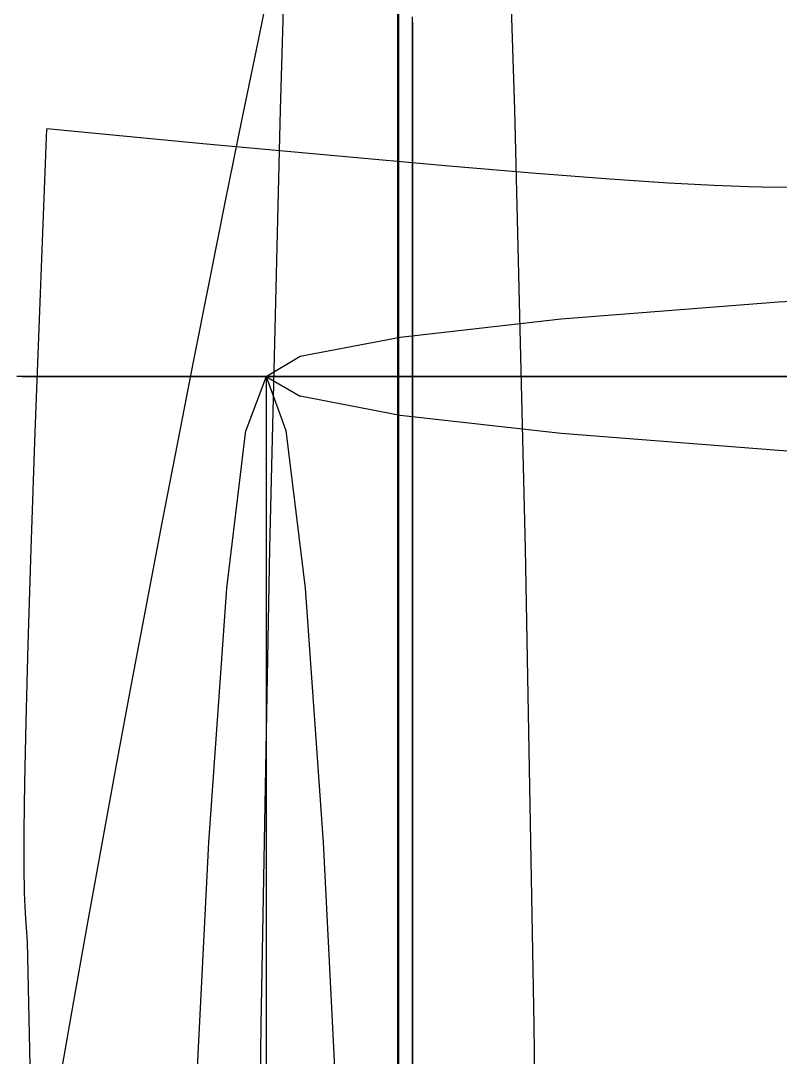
# Model space of a CAD drawing. Extents: x 11992 to 29481, y -6727 to 6811.
# Drawn here: x 21844 to 21947.2, y 2647.1 to 2787.8 of the extents above; entities that cross this region are included whole.
import ezdxf

# ---------------------------------------------------------------- set-up
doc = ezdxf.new("R2010")
doc.units = 0
doc.header["$MEASUREMENT"] = 0
doc.layers.get('0').update_dxf_attribs({"color": 8, "linetype": 'CONTINUOUS'})
doc.layers.add('zoylight 5回路', color=4, linetype='CONTINUOUS')

msp = doc.modelspace()

# ---------------------------------------------------------------- linework, layer by layer
for p, q in [((21895.26, 3004.6, -1878.87), (21895.26, 1867.53, -1878.87)), ((21895.26, 2997.52, -2118.6), (21895.26, 1867.53, -2118.6)), ((21895.26, 1867.53, -2368.6), (21895.26, 2997.52, -2368.6)), ((21895.26, 2997.52, -1638.61), (21895.26, 1867.54, -1638.61)), ((21895.26, 1867.54, -1897.87), (21895.26, 2997.52, -1897.87)), ((21895.37, 2993.55, -2076.22), (21895.37, 1873.56, -2076.22)), ((21895.37, 2993.55, -2368.6), (21895.37, 1873.56, -2368.6)), ((21895.25, 2992.52, -2076.22), (21895.25, 1872.53, -2076.22)), ((21895.25, 2992.52, -2368.6), (21895.25, 1872.53, -2368.6)), ((21895.26, 2758.45, -2368.75), (21895.26, 2848.45, -2368.75)), ((21895.26, 2837.57, -2438.75), (21895.26, 2769.33, -2438.75)), ((21879.32, 2775.71, -2076.22), (21881.01, 2829.5, -2076.22)), ((21879.32, 2775.71, -2368.6), (21881.01, 2829.5, -2368.6)), ((21909.42, 2829.5, -2076.22), (21911.13, 2775.71, -2076.22)), ((21909.42, 2829.5, -2368.6), (21911.13, 2775.71, -2368.6)), ((21895.26, 2784.38, -2069.92), (21895.26, 2791.98, -2070.66)), ((21895.26, 2784.05, -2115.27), (21895.26, 2791.23, -2114.99)), ((21895.26, 2783.04, -2072.36), (21895.26, 2790.65, -2073.11)), ((21895.26, 2764.8, -1745.22), (21895.26, 2789.59, -1748.7)), ((21895.26, 2764.8, -1984.6), (21895.26, 2789.59, -1981.12)), ((21895.26, 2789.39, -1735.79), (21895.26, 2784.14, -1736.11)), ((21895.26, 2789.39, -1994.03), (21895.26, 2784.14, -1993.71)), ((21895.26, 2783.37, -2033.9), (21895.26, 2788.9, -2034.19)), ((21897.26, 2787.27, -2060.96), (21897.26, 2788.36, -2061.43)), ((21897.26, 2787.27, -2058.62), (21897.26, 2788.36, -2059.09)), ((21897.26, 2781.34, -2040.36), (21897.26, 2788.02, -2042.99)), ((21897.26, 2787.61, -2061.1), (21897.26, 2786.87, -2061.8)), ((21897.26, 2786.21, -2060.49), (21897.26, 2787.27, -2060.96)), ((21897.26, 2786.21, -2058.14), (21897.26, 2787.27, -2058.62)), ((21897.26, 2786.87, -2061.8), (21897.26, 2786.12, -2062.49)), ((21897.26, 2785.15, -2060), (21897.26, 2786.21, -2060.49)), ((21897.26, 2785.15, -2057.66), (21897.26, 2786.21, -2058.14)), ((21897.26, 2786.12, -2062.49), (21897.26, 2785.35, -2063.19)), ((21897.26, 2785.35, -2063.19), (21897.26, 2784.56, -2063.87)), ((21897.26, 2784.11, -2059.52), (21897.26, 2785.15, -2060)), ((21897.26, 2784.11, -2057.18), (21897.26, 2785.15, -2057.66)), ((21895.26, 2776.76, -2069.24), (21895.26, 2784.38, -2069.92)), ((21895.26, 2784.14, -1736.11), (21895.26, 2778.89, -1736.56)), ((21895.26, 2784.14, -1993.71), (21895.26, 2778.89, -1993.26)), ((21895.26, 2776.87, -2115.61), (21895.26, 2784.05, -2115.27)), ((21897.26, 2784.56, -2063.87), (21897.26, 2783.75, -2064.55)), ((21897.26, 2783.07, -2059.04), (21897.26, 2784.11, -2059.52)), ((21897.26, 2783.07, -2056.71), (21897.26, 2784.11, -2057.18)), ((21897.26, 2783.75, -2064.55), (21897.26, 2782.9, -2065.21)), ((21895.26, 2777.77, -2033.55), (21895.26, 2783.37, -2033.9)), ((21895.26, 2775.41, -2071.68), (21895.26, 2783.04, -2072.36)), ((21897.26, 2781.91, -2058.52), (21897.26, 2783.07, -2059.04)), ((21897.26, 2781.91, -2056.18), (21897.26, 2783.07, -2056.71)), ((21897.26, 2782.9, -2065.21), (21897.26, 2782.01, -2065.86)), ((21897.26, 2782.01, -2065.86), (21897.26, 2781.08, -2066.5)), ((21897.26, 2780.74, -2058), (21897.26, 2781.91, -2058.52)), ((21897.26, 2780.74, -2055.66), (21897.26, 2781.91, -2056.18)), ((21897.26, 2773.3, -2037.36), (21897.26, 2781.34, -2040.36)), ((21897.26, 2781.08, -2066.5), (21897.26, 2780.1, -2067.11)), ((21897.26, 2779.57, -2057.49), (21897.26, 2780.74, -2058)), ((21897.26, 2779.57, -2055.15), (21897.26, 2780.74, -2055.66)), ((21897.26, 2780.1, -2067.11), (21897.26, 2779.06, -2067.7)), ((21897.26, 2778.4, -2056.99), (21897.26, 2779.57, -2057.49)), ((21897.26, 2778.4, -2054.65), (21897.26, 2779.57, -2055.15)), ((21895.26, 2778.89, -1736.56), (21895.26, 2773.64, -1737.12)), ((21895.26, 2778.89, -1993.26), (21895.26, 2773.64, -1992.7)), ((21897.26, 2779.06, -2067.7), (21897.26, 2777.97, -2068.27)), ((21897.26, 2777.22, -2056.49), (21897.26, 2778.4, -2056.99)), ((21897.26, 2777.22, -2054.15), (21897.26, 2778.4, -2054.65)), ((21895.26, 2772.11, -2033.13), (21895.26, 2777.77, -2033.55)), ((21895.26, 2769.69, -2116), (21895.26, 2776.87, -2115.61)), ((21895.26, 2769.13, -2068.63), (21895.26, 2776.76, -2069.24)), ((21897.26, 2777.97, -2068.27), (21897.26, 2776.81, -2068.81)), ((21897.26, 2776.03, -2055.99), (21897.26, 2777.22, -2056.49)), ((21897.26, 2776.03, -2053.65), (21897.26, 2777.22, -2054.15)), ((21897.26, 2776.81, -2068.81), (21897.26, 2775.35, -2069.41)), ((21877.88, 2716.15, -2076.22), (21879.32, 2775.71, -2076.22)), ((21877.88, 2716.15, -2368.6), (21879.32, 2775.71, -2368.6)), ((21895.26, 2767.76, -2071.07), (21895.26, 2775.41, -2071.68)), ((21897.26, 2774.83, -2055.5), (21897.26, 2776.03, -2055.99)), ((21897.26, 2774.83, -2053.16), (21897.26, 2776.03, -2053.65)), ((21897.26, 2775.35, -2069.41), (21897.26, 2773.79, -2069.97)), ((21911.13, 2775.71, -2076.22), (21912.58, 2716.15, -2076.22)), ((21911.13, 2775.71, -2368.6), (21912.58, 2716.15, -2368.6)), ((21897.26, 2773.63, -2055.01), (21897.26, 2774.83, -2055.5)), ((21897.26, 2773.63, -2052.67), (21897.26, 2774.83, -2053.16)), ((21846.73, 2750.8, -2340.43), (21847.6, 2773.13, -2340.43)), ((21868.78, 2771.11, -2340.43), (21847.6, 2773.13, -2340.43)), ((21895.26, 2773.64, -1737.12), (21895.26, 2768.4, -1737.75)), ((21895.26, 2773.64, -1992.7), (21895.26, 2768.4, -1992.07)), ((21897.26, 2773.79, -2069.97), (21897.26, 2772.15, -2070.51)), ((21897.26, 2772.42, -2054.51), (21897.26, 2773.63, -2055.01)), ((21897.26, 2772.42, -2052.18), (21897.26, 2773.63, -2052.67)), ((21897.26, 2763.64, -2033.93), (21897.26, 2773.3, -2037.36)), ((21886.73, 2769.45, -2340.43), (21868.78, 2771.11, -2340.43)), ((21895.26, 2766.4, -2032.66), (21895.26, 2772.11, -2033.13)), ((21897.26, 2771.2, -2054.02), (21897.26, 2772.42, -2054.51)), ((21897.26, 2771.2, -2051.68), (21897.26, 2772.42, -2052.18)), ((21897.26, 2772.15, -2070.51), (21897.26, 2770.43, -2071.01)), ((21897.26, 2769.97, -2053.52), (21897.26, 2771.2, -2054.02)), ((21897.26, 2769.97, -2051.18), (21897.26, 2771.2, -2051.68)), ((21895.26, 2762.52, -2116.42), (21895.26, 2769.69, -2116)), ((21897.26, 2770.43, -2071.01), (21897.26, 2768.65, -2071.49)), ((21897.26, 2768.74, -2053.01), (21897.26, 2769.97, -2053.52)), ((21897.26, 2768.74, -2050.68), (21897.26, 2769.97, -2051.18)), ((21901.73, 2768.12, -2340.43), (21886.73, 2769.45, -2340.43)), ((21895.26, 2769.33, -2438.75), (21895.26, 2768.65, -2438.28)), ((21895.26, 2761.48, -2068.1), (21895.26, 2769.13, -2068.63)), ((21895.26, 2768.65, -2438.28), (21895.26, 2767.97, -2437.78)), ((21895.26, 2768.4, -1737.75), (21895.26, 2763.17, -1738.42)), ((21895.26, 2768.4, -1992.07), (21895.26, 2763.17, -1991.4)), ((21897.26, 2767.64, -2052.57), (21897.26, 2768.74, -2053.01)), ((21897.26, 2767.64, -2050.23), (21897.26, 2768.74, -2050.68)), ((21897.26, 2768.65, -2071.49), (21897.26, 2766.81, -2071.95)), ((21895.26, 2767.97, -2437.78), (21895.26, 2767.32, -2437.27)), ((21895.26, 2760.11, -2070.54), (21895.26, 2767.76, -2071.07)), ((21895.26, 2767.32, -2437.27), (21895.26, 2766.68, -2436.73)), ((21897.26, 2766.53, -2052.13), (21897.26, 2767.64, -2052.57)), ((21897.26, 2766.53, -2049.79), (21897.26, 2767.64, -2050.23)), ((21897.26, 2766.81, -2071.95), (21897.26, 2764.92, -2072.39)), ((21914.09, 2767.09, -2340.43), (21901.73, 2768.12, -2340.43)), ((21924.09, 2766.31, -2340.43), (21914.09, 2767.09, -2340.43)), ((21895.26, 2766.68, -2436.73), (21895.26, 2766.07, -2436.17)), ((21895.26, 2760.66, -2032.13), (21895.26, 2766.4, -2032.66)), ((21895.26, 2766.07, -2436.17), (21895.26, 2765.47, -2435.59)), ((21895.26, 2765.47, -2435.59), (21895.26, 2764.89, -2434.99)), ((21897.26, 2765.41, -2051.69), (21897.26, 2766.53, -2052.13)), ((21897.26, 2765.41, -2049.34), (21897.26, 2766.53, -2049.79)), ((21897.26, 2764.27, -2051.25), (21897.26, 2765.41, -2051.69)), ((21897.26, 2764.27, -2048.91), (21897.26, 2765.41, -2049.34)), ((21932.03, 2765.77, -2340.43), (21924.09, 2766.31, -2340.43)), ((21938.21, 2765.42, -2340.43), (21932.03, 2765.77, -2340.43)), ((21942.92, 2765.24, -2340.43), (21938.21, 2765.42, -2340.43)), ((21895.26, 2764.89, -2434.99), (21895.26, 2764.34, -2434.37)), ((21895.26, 2736.97, -1741.04), (21895.26, 2764.8, -1745.22)), ((21895.26, 2736.97, -1988.79), (21895.26, 2764.8, -1984.6)), ((21895.26, 2764.34, -2434.37), (21895.26, 2763.8, -2433.73)), ((21897.26, 2764.92, -2072.39), (21897.26, 2762.99, -2072.81)), ((21897.26, 2763.12, -2050.83), (21897.26, 2764.27, -2051.25)), ((21897.26, 2763.12, -2048.49), (21897.26, 2764.27, -2048.91)), ((21946.45, 2765.19, -2340.43), (21942.92, 2765.24, -2340.43)), ((21949.09, 2765.23, -2340.43), (21946.45, 2765.19, -2340.43)), ((21895.26, 2763.8, -2433.73), (21895.26, 2763.29, -2433.07)), ((21895.26, 2763.29, -2433.07), (21895.26, 2762.8, -2432.4)), ((21895.26, 2763.17, -1738.42), (21895.26, 2757.93, -1739.08)), ((21895.26, 2763.17, -1991.4), (21895.26, 2757.93, -1990.74)), ((21895.26, 2762.8, -2432.4), (21895.26, 2762.34, -2431.71)), ((21897.26, 2763.7, -2209.78), (21897.26, 2763.93, -2225.39)), ((21897.26, 2763.93, -2225.39), (21897.26, 2763.7, -2240.99)), ((21897.26, 2763.06, -2194.81), (21897.26, 2763.7, -2209.78)), ((21897.26, 2763.7, -2240.99), (21897.26, 2763.06, -2255.96)), ((21897.26, 2752.16, -2030), (21897.26, 2763.64, -2033.93)), ((21897.26, 2761.94, -2050.43), (21897.26, 2763.12, -2050.83)), ((21897.26, 2761.94, -2048.08), (21897.26, 2763.12, -2048.49)), ((21897.26, 2762.01, -2180.61), (21897.26, 2763.06, -2194.81)), ((21897.26, 2763.06, -2255.96), (21897.26, 2762.01, -2270.16)), ((21897.26, 2762.99, -2072.81), (21897.26, 2761.03, -2073.22)), ((21895.26, 2755.34, -2116.87), (21895.26, 2762.52, -2116.42)), ((21895.26, 2762.34, -2431.71), (21895.26, 2761.9, -2431)), ((21895.26, 2761.9, -2431), (21895.26, 2761.48, -2430.28)), ((21895.26, 2753.82, -2067.66), (21895.26, 2761.48, -2068.1)), ((21895.26, 2761.48, -2430.28), (21895.26, 2761.09, -2429.54)), ((21897.26, 2760.6, -2167.33), (21897.26, 2762.01, -2180.61)), ((21897.26, 2762.01, -2270.16), (21897.26, 2760.6, -2283.44)), ((21897.26, 2760.75, -2050.05), (21897.26, 2761.94, -2050.43)), ((21897.26, 2760.75, -2047.7), (21897.26, 2761.94, -2048.08)), ((21895.26, 2761.09, -2429.54), (21895.26, 2760.72, -2428.79)), ((21895.26, 2760.72, -2428.79), (21895.26, 2760.38, -2428.03)), ((21895.26, 2754.92, -2031.55), (21895.26, 2760.66, -2032.13)), ((21895.26, 2760.38, -2428.03), (21895.26, 2760.07, -2427.26)), ((21895.26, 2752.45, -2070.1), (21895.26, 2760.11, -2070.54)), ((21895.26, 2760.07, -2427.26), (21895.26, 2759.78, -2426.48)), ((21895.26, 2759.78, -2426.48), (21895.26, 2759.52, -2425.69)), ((21897.26, 2761.03, -2073.22), (21897.26, 2759.05, -2073.62)), ((21897.26, 2759.53, -2049.69), (21897.26, 2760.75, -2050.05)), ((21897.26, 2759.53, -2047.34), (21897.26, 2760.75, -2047.7)), ((21897.26, 2758.84, -2155.09), (21897.26, 2760.6, -2167.33)), ((21897.26, 2760.6, -2283.44), (21897.26, 2758.84, -2295.68)), ((21895.26, 2759.52, -2425.69), (21895.26, 2759.29, -2424.89)), ((21895.26, 2759.29, -2424.89), (21895.26, 2759.09, -2424.08)), ((21895.26, 2759.09, -2424.08), (21895.26, 2758.91, -2423.26)), ((21895.26, 2758.91, -2423.26), (21895.26, 2758.76, -2422.44)), ((21895.26, 2758.76, -2422.44), (21895.26, 2758.64, -2421.62)), ((21895.26, 2758.64, -2421.62), (21895.26, 2758.55, -2420.79)), ((21895.26, 2758.55, -2420.79), (21895.26, 2758.49, -2419.96)), ((21895.26, 2758.49, -2419.96), (21895.26, 2758.45, -2419.13)), ((21895.26, 2758.45, -2419.13), (21895.26, 2758.45, -2368.75)), ((21897.26, 2758.28, -2049.36), (21897.26, 2759.53, -2049.69)), ((21897.26, 2758.28, -2047.02), (21897.26, 2759.53, -2047.34)), ((21897.26, 2759.05, -2073.62), (21897.26, 2757.06, -2074.01)), ((21897.26, 2756.78, -2144.04), (21897.26, 2758.84, -2155.09)), ((21897.26, 2758.84, -2295.68), (21897.26, 2756.78, -2306.73)), ((21895.26, 2757.93, -1739.08), (21895.26, 2752.69, -1739.71)), ((21895.26, 2757.93, -1990.74), (21895.26, 2752.69, -1990.11)), ((21897.26, 2757, -2049.07), (21897.26, 2758.28, -2049.36)), ((21897.26, 2757, -2046.73), (21897.26, 2758.28, -2047.02)), ((21897.26, 2757.06, -2074.01), (21897.26, 2755.08, -2074.41)), ((21897.26, 2755.7, -2048.83), (21897.26, 2757, -2049.07)), ((21897.26, 2755.7, -2046.48), (21897.26, 2757, -2046.73)), ((21897.26, 2754.44, -2134.32), (21897.26, 2756.78, -2144.04)), ((21897.26, 2756.78, -2306.73), (21897.26, 2754.44, -2316.46)), ((21897.26, 2754.36, -2048.62), (21897.26, 2755.7, -2048.83)), ((21897.26, 2754.36, -2046.28), (21897.26, 2755.7, -2046.48)), ((21895.26, 2748.16, -2117.34), (21895.26, 2755.34, -2116.87)), ((21895.26, 2750.22, -2031.04), (21895.26, 2754.92, -2031.55)), ((21897.26, 2755.08, -2074.41), (21897.26, 2753.26, -2074.78)), ((21897.26, 2751.84, -2126.05), (21897.26, 2754.44, -2134.32)), ((21897.26, 2754.44, -2316.46), (21897.26, 2751.84, -2324.72)), ((21897.26, 2753.13, -2048.48), (21897.26, 2754.36, -2048.62)), ((21897.26, 2753.13, -2046.14), (21897.26, 2754.36, -2046.28)), ((21895.26, 2746.15, -2067.32), (21895.26, 2753.82, -2067.66)), ((21897.26, 2753.26, -2074.78), (21897.26, 2751.46, -2075.14)), ((21897.26, 2751.87, -2048.38), (21897.26, 2753.13, -2048.48)), ((21897.26, 2751.87, -2046.05), (21897.26, 2753.13, -2046.14)), ((21895.26, 2752.69, -1739.71), (21895.26, 2747.46, -1740.27)), ((21895.26, 2752.69, -1990.11), (21895.26, 2747.46, -1989.55)), ((21895.26, 2744.79, -2069.76), (21895.26, 2752.45, -2070.1)), ((21897.26, 2738.61, -2025.53), (21897.26, 2752.16, -2030)), ((21897.26, 2750.59, -2048.31), (21897.26, 2751.87, -2048.38)), ((21897.26, 2750.59, -2045.98), (21897.26, 2751.87, -2046.05)), ((21897.26, 2749.03, -2119.38), (21897.26, 2751.84, -2126.05)), ((21897.26, 2751.84, -2324.72), (21897.26, 2749.03, -2331.39)), ((21897.26, 2751.46, -2075.14), (21897.26, 2749.67, -2075.51)), ((21947.01, 2749.63, -2340.42), (21983.65, 2751.75, -2340.42)), ((21846.03, 2731.9, -2340.43), (21846.73, 2750.8, -2340.43)), ((21895.26, 2745.54, -2030.51), (21895.26, 2750.22, -2031.04)), ((21897.26, 2749.29, -2048.27), (21897.26, 2750.59, -2048.31)), ((21897.26, 2749.29, -2045.94), (21897.26, 2750.59, -2045.98)), ((21897.26, 2749.67, -2075.51), (21897.26, 2747.88, -2075.88)), ((21897.26, 2747.97, -2048.26), (21897.26, 2749.29, -2048.27)), ((21897.26, 2747.97, -2045.92), (21897.26, 2749.29, -2045.94)), ((21897.26, 2746.02, -2114.45), (21897.26, 2749.03, -2119.38)), ((21897.26, 2749.03, -2331.39), (21897.26, 2746.02, -2336.32)), ((21917.45, 2747.32, -2340.42), (21947.01, 2749.63, -2340.42)), ((21895.26, 2740.98, -2117.81), (21895.26, 2748.16, -2117.34)), ((21895.26, 2747.46, -1740.27), (21895.26, 2742.22, -1740.72)), ((21895.26, 2747.46, -1989.55), (21895.26, 2742.22, -1989.1)), ((21895.59, 2744.85, -2340.42), (21917.45, 2747.32, -2340.42)), ((21897.26, 2746.64, -2048.26), (21897.26, 2747.97, -2048.26)), ((21897.26, 2746.64, -2045.92), (21897.26, 2747.97, -2045.92)), ((21897.26, 2747.88, -2075.88), (21897.26, 2746.09, -2076.23)), ((21895.26, 2738.48, -2067.09), (21895.26, 2746.15, -2067.32)), ((21897.26, 2745.29, -2048.29), (21897.26, 2746.64, -2048.26)), ((21897.26, 2745.29, -2045.94), (21897.26, 2746.64, -2045.92)), ((21897.26, 2746.09, -2076.23), (21897.26, 2744.3, -2076.58)), ((21897.26, 2742.84, -2111.39), (21897.26, 2746.02, -2114.45)), ((21897.26, 2746.02, -2336.32), (21897.26, 2742.84, -2339.38)), ((21882.02, 2742.25, -2340.42), (21895.59, 2744.85, -2340.42)), ((21895.26, 2740.87, -2029.97), (21895.26, 2745.54, -2030.51)), ((21895.26, 2737.13, -2069.52), (21895.26, 2744.79, -2069.76)), ((21897.26, 2743.92, -2048.33), (21897.26, 2745.29, -2048.29)), ((21897.26, 2743.92, -2045.98), (21897.26, 2745.29, -2045.94)), ((21897.26, 2744.3, -2076.58), (21897.26, 2742.51, -2076.92)), ((21897.26, 2742.54, -2048.38), (21897.26, 2743.92, -2048.33)), ((21897.26, 2742.54, -2046.03), (21897.26, 2743.92, -2045.98)), ((21877.37, 2739.53, -2340.42), (21882.02, 2742.25, -2340.42)), ((21895.26, 2742.22, -1740.72), (21895.26, 2736.97, -1741.04)), ((21895.26, 2742.22, -1989.1), (21895.26, 2736.97, -1988.79)), ((21897.26, 2739.53, -2110.34), (21897.26, 2742.84, -2111.39)), ((21897.26, 2742.84, -2339.38), (21897.26, 2739.53, -2340.43)), ((21897.26, 2741.15, -2048.43), (21897.26, 2742.54, -2048.38)), ((21897.26, 2741.15, -2046.09), (21897.26, 2742.54, -2046.03)), ((21897.26, 2742.51, -2076.92), (21897.26, 2740.71, -2077.24)), ((21895.26, 2733.8, -2118.27), (21895.26, 2740.98, -2117.81)), ((21895.26, 2736.2, -2029.43), (21895.26, 2740.87, -2029.97)), ((21897.26, 2739.75, -2048.5), (21897.26, 2741.15, -2048.43)), ((21897.26, 2739.75, -2046.15), (21897.26, 2741.15, -2046.09)), ((21897.26, 2740.71, -2077.24), (21897.26, 2738.91, -2077.55)), ((21844.58, 2739.53, -2060.96), (21843.5, 2739.53, -2061.43)), ((21844.58, 2739.53, -2058.62), (21843.5, 2739.53, -2059.09)), ((21850.51, 2739.53, -2040.36), (21843.84, 2739.53, -2042.99)), ((21844.25, 2739.53, -2061.1), (21844.99, 2739.53, -2061.8)), ((21845.65, 2739.53, -2060.49), (21844.58, 2739.53, -2060.96)), ((21845.65, 2739.53, -2058.14), (21844.58, 2739.53, -2058.62)), ((21844.99, 2739.53, -2061.8), (21845.74, 2739.53, -2062.49)), ((21846.7, 2739.53, -2060), (21845.65, 2739.53, -2060.49)), ((21846.7, 2739.53, -2057.66), (21845.65, 2739.53, -2058.14)), ((21845.74, 2739.53, -2062.49), (21846.51, 2739.53, -2063.19)), ((21846.51, 2739.53, -2063.19), (21847.29, 2739.53, -2063.87)), ((21847.75, 2739.53, -2059.52), (21846.7, 2739.53, -2060)), ((21847.75, 2739.53, -2057.18), (21846.7, 2739.53, -2057.66)), ((21847.29, 2739.53, -2063.87), (21848.11, 2739.53, -2064.55)), ((21848.79, 2739.53, -2059.04), (21847.75, 2739.53, -2059.52)), ((21848.79, 2739.53, -2056.71), (21847.75, 2739.53, -2057.18)), ((21848.11, 2739.53, -2064.55), (21848.96, 2739.53, -2065.21)), ((21849.95, 2739.53, -2058.52), (21848.79, 2739.53, -2059.04)), ((21849.95, 2739.53, -2056.18), (21848.79, 2739.53, -2056.71)), ((21848.96, 2739.53, -2065.21), (21849.85, 2739.53, -2065.86)), ((21849.85, 2739.53, -2065.86), (21850.78, 2739.53, -2066.5)), ((21851.11, 2739.53, -2058), (21849.95, 2739.53, -2058.52)), ((21851.11, 2739.53, -2055.66), (21849.95, 2739.53, -2056.18)), ((21858.56, 2739.53, -2037.36), (21850.51, 2739.53, -2040.36)), ((21850.78, 2739.53, -2066.5), (21851.76, 2739.53, -2067.11)), ((21852.28, 2739.53, -2057.49), (21851.11, 2739.53, -2058)), ((21852.28, 2739.53, -2055.15), (21851.11, 2739.53, -2055.66)), ((21851.76, 2739.53, -2067.11), (21852.79, 2739.53, -2067.7)), ((21853.46, 2739.53, -2056.99), (21852.28, 2739.53, -2057.49)), ((21853.46, 2739.53, -2054.65), (21852.28, 2739.53, -2055.15)), ((21852.79, 2739.53, -2067.7), (21853.89, 2739.53, -2068.27)), ((21854.64, 2739.53, -2056.49), (21853.46, 2739.53, -2056.99)), ((21854.64, 2739.53, -2054.15), (21853.46, 2739.53, -2054.65)), ((21853.89, 2739.53, -2068.27), (21855.05, 2739.53, -2068.81)), ((21855.83, 2739.53, -2055.99), (21854.64, 2739.53, -2056.49)), ((21855.83, 2739.53, -2053.65), (21854.64, 2739.53, -2054.15)), ((21855.05, 2739.53, -2068.81), (21856.51, 2739.53, -2069.41)), ((21857.03, 2739.53, -2055.5), (21855.83, 2739.53, -2055.99)), ((21857.03, 2739.53, -2053.16), (21855.83, 2739.53, -2053.65)), ((21856.51, 2739.53, -2069.41), (21858.07, 2739.53, -2069.97)), ((21858.23, 2739.53, -2055.01), (21857.03, 2739.53, -2055.5)), ((21858.23, 2739.53, -2052.67), (21857.03, 2739.53, -2053.16)), ((21858.07, 2739.53, -2069.97), (21859.71, 2739.53, -2070.51)), ((21859.44, 2739.53, -2054.51), (21858.23, 2739.53, -2055.01)), ((21859.44, 2739.53, -2052.18), (21858.23, 2739.53, -2052.67)), ((21868.21, 2739.53, -2033.93), (21858.56, 2739.53, -2037.36)), ((21860.66, 2739.53, -2054.02), (21859.44, 2739.53, -2054.51)), ((21860.66, 2739.53, -2051.68), (21859.44, 2739.53, -2052.18)), ((21859.71, 2739.53, -2070.51), (21861.42, 2739.53, -2071.01)), ((21861.89, 2739.53, -2053.52), (21860.66, 2739.53, -2054.02)), ((21861.89, 2739.53, -2051.18), (21860.66, 2739.53, -2051.68)), ((21861.42, 2739.53, -2071.01), (21863.21, 2739.53, -2071.49)), ((21863.12, 2739.53, -2053.01), (21861.89, 2739.53, -2053.52)), ((21863.12, 2739.53, -2050.68), (21861.89, 2739.53, -2051.18)), ((21864.22, 2739.53, -2052.57), (21863.12, 2739.53, -2053.01)), ((21864.22, 2739.53, -2050.23), (21863.12, 2739.53, -2050.68)), ((21863.21, 2739.53, -2071.49), (21865.05, 2739.53, -2071.95)), ((21865.33, 2739.53, -2052.13), (21864.22, 2739.53, -2052.57)), ((21865.33, 2739.53, -2049.79), (21864.22, 2739.53, -2050.23)), ((21865.05, 2739.53, -2071.95), (21866.94, 2739.53, -2072.39)), ((21866.45, 2739.53, -2051.69), (21865.33, 2739.53, -2052.13)), ((21866.45, 2739.53, -2049.34), (21865.33, 2739.53, -2049.79)), ((21867.59, 2739.53, -2051.25), (21866.45, 2739.53, -2051.69)), ((21867.59, 2739.53, -2048.91), (21866.45, 2739.53, -2049.34)), ((21866.94, 2739.53, -2072.39), (21868.87, 2739.53, -2072.81)), ((21868.74, 2739.53, -2050.83), (21867.59, 2739.53, -2051.25)), ((21868.74, 2739.53, -2048.49), (21867.59, 2739.53, -2048.91)), ((21868.15, 2739.53, -2209.78), (21867.93, 2739.53, -2225.39)), ((21867.93, 2739.53, -2225.39), (21868.15, 2739.53, -2240.99)), ((21868.8, 2739.53, -2194.81), (21868.15, 2739.53, -2209.78)), ((21868.15, 2739.53, -2240.99), (21868.8, 2739.53, -2255.96)), ((21879.7, 2739.53, -2030), (21868.21, 2739.53, -2033.93)), ((21869.92, 2739.53, -2050.43), (21868.74, 2739.53, -2050.83)), ((21869.92, 2739.53, -2048.08), (21868.74, 2739.53, -2048.49)), ((21869.85, 2739.53, -2180.61), (21868.8, 2739.53, -2194.81)), ((21868.8, 2739.53, -2255.96), (21869.85, 2739.53, -2270.16)), ((21868.87, 2739.53, -2072.81), (21870.83, 2739.53, -2073.22)), ((21871.26, 2739.53, -2167.33), (21869.85, 2739.53, -2180.61)), ((21869.85, 2739.53, -2270.16), (21871.26, 2739.53, -2283.44)), ((21871.11, 2739.53, -2050.05), (21869.92, 2739.53, -2050.43)), ((21871.11, 2739.53, -2047.7), (21869.92, 2739.53, -2048.08)), ((21870.83, 2739.53, -2073.22), (21872.81, 2739.53, -2073.62)), ((21872.33, 2739.53, -2049.69), (21871.11, 2739.53, -2050.05)), ((21872.33, 2739.53, -2047.34), (21871.11, 2739.53, -2047.7)), ((21873.02, 2739.53, -2155.09), (21871.26, 2739.53, -2167.33)), ((21871.26, 2739.53, -2283.44), (21873.02, 2739.53, -2295.68)), ((21873.58, 2739.53, -2049.36), (21872.33, 2739.53, -2049.69)), ((21873.58, 2739.53, -2047.02), (21872.33, 2739.53, -2047.34)), ((21872.81, 2739.53, -2073.62), (21874.79, 2739.53, -2074.01)), ((21875.08, 2739.53, -2144.04), (21873.02, 2739.53, -2155.09)), ((21873.02, 2739.53, -2295.68), (21875.08, 2739.53, -2306.73)), ((21874.85, 2739.53, -2049.07), (21873.58, 2739.53, -2049.36)), ((21874.85, 2739.53, -2046.73), (21873.58, 2739.53, -2047.02)), ((21877.37, 2739.53, -2340.43), (21874.65, 2732.18, -2340.43)), ((21874.79, 2739.53, -2074.01), (21876.78, 2739.53, -2074.41)), ((21876.16, 2739.53, -2048.83), (21874.85, 2739.53, -2049.07)), ((21876.16, 2739.53, -2046.48), (21874.85, 2739.53, -2046.73)), ((21877.42, 2739.53, -2134.32), (21875.08, 2739.53, -2144.04)), ((21875.08, 2739.53, -2306.73), (21877.42, 2739.53, -2316.46)), ((21877.5, 2739.53, -2048.62), (21876.16, 2739.53, -2048.83)), ((21877.5, 2739.53, -2046.28), (21876.16, 2739.53, -2046.48)), ((21876.19, 2739.53, -2104.05), (21880.82, 2739.53, -2107.41)), ((21876.19, 2739.53, -2104.05), (21880.9, 2739.53, -2100.8)), ((21876.78, 2739.53, -2074.41), (21878.59, 2739.53, -2074.78)), ((22897.26, 2739.53, -2340.43), (21877.37, 2739.53, -2340.43)), ((21877.37, 2739.53, -2340.43), (21877.37, 1129.56, -2340.43)), ((21877.37, 2739.53, -2340.42), (21882.02, 2736.82, -2340.42)), ((21877.37, 2739.53, -2340.43), (21880.08, 2732.18, -2340.43)), ((21880.02, 2739.53, -2126.05), (21877.42, 2739.53, -2134.32)), ((21877.42, 2739.53, -2316.46), (21880.02, 2739.53, -2324.72)), ((21878.73, 2739.53, -2048.48), (21877.5, 2739.53, -2048.62)), ((21878.73, 2739.53, -2046.14), (21877.5, 2739.53, -2046.28)), ((21878.59, 2739.53, -2074.78), (21880.4, 2739.53, -2075.14)), ((21879.99, 2739.53, -2048.38), (21878.73, 2739.53, -2048.48)), ((21879.99, 2739.53, -2046.05), (21878.73, 2739.53, -2046.14)), ((21893.25, 2739.53, -2025.53), (21879.7, 2739.53, -2030)), ((21881.26, 2739.53, -2048.31), (21879.99, 2739.53, -2048.38)), ((21881.26, 2739.53, -2045.98), (21879.99, 2739.53, -2046.05)), ((21882.83, 2739.53, -2119.38), (21880.02, 2739.53, -2126.05)), ((21880.02, 2739.53, -2324.72), (21882.83, 2739.53, -2331.39)), ((21880.4, 2739.53, -2075.14), (21882.19, 2739.53, -2075.51)), ((21880.82, 2739.53, -2107.41), (21894.38, 2739.53, -2110.76)), ((21894.54, 2739.53, -2097.79), (21880.9, 2739.53, -2100.8)), ((21882.56, 2739.53, -2048.27), (21881.26, 2739.53, -2048.31)), ((21882.56, 2739.53, -2045.94), (21881.26, 2739.53, -2045.98)), ((21882.19, 2739.53, -2075.51), (21883.98, 2739.53, -2075.88)), ((21883.88, 2739.53, -2048.26), (21882.56, 2739.53, -2048.27)), ((21883.88, 2739.53, -2045.92), (21882.56, 2739.53, -2045.94)), ((21885.84, 2739.53, -2114.45), (21882.83, 2739.53, -2119.38)), ((21882.83, 2739.53, -2331.39), (21885.84, 2739.53, -2336.32)), ((21885.22, 2739.53, -2048.26), (21883.88, 2739.53, -2048.26)), ((21885.22, 2739.53, -2045.92), (21883.88, 2739.53, -2045.92)), ((21883.98, 2739.53, -2075.88), (21885.77, 2739.53, -2076.23)), ((21886.57, 2739.53, -2048.29), (21885.22, 2739.53, -2048.26)), ((21886.57, 2739.53, -2045.94), (21885.22, 2739.53, -2045.92)), ((21885.77, 2739.53, -2076.23), (21887.56, 2739.53, -2076.58)), ((21889.02, 2739.53, -2111.39), (21885.84, 2739.53, -2114.45)), ((21885.84, 2739.53, -2336.32), (21889.02, 2739.53, -2339.38)), ((21887.94, 2739.53, -2048.33), (21886.57, 2739.53, -2048.29)), ((21887.94, 2739.53, -2045.98), (21886.57, 2739.53, -2045.94)), ((21887.56, 2739.53, -2076.58), (21889.35, 2739.53, -2076.92)), ((21889.32, 2739.53, -2048.38), (21887.94, 2739.53, -2048.33)), ((21889.32, 2739.53, -2046.03), (21887.94, 2739.53, -2045.98)), ((21892.33, 2739.53, -2110.34), (21889.02, 2739.53, -2111.39)), ((21889.02, 2739.53, -2339.38), (21892.33, 2739.53, -2340.43)), ((21890.71, 2739.53, -2048.43), (21889.32, 2739.53, -2048.38)), ((21890.71, 2739.53, -2046.09), (21889.32, 2739.53, -2046.03)), ((21889.35, 2739.53, -2076.92), (21891.14, 2739.53, -2077.24)), ((21892.11, 2739.53, -2048.5), (21890.71, 2739.53, -2048.43)), ((21892.11, 2739.53, -2046.15), (21890.71, 2739.53, -2046.09)), ((21891.14, 2739.53, -2077.24), (21892.95, 2739.53, -2077.55)), ((21893.51, 2739.53, -2048.56), (21892.11, 2739.53, -2048.5)), ((21893.51, 2739.53, -2046.21), (21892.11, 2739.53, -2046.15)), ((21892.33, 2739.53, -2340.43), (21895.63, 2739.53, -2339.38)), ((21892.33, 2739.53, -2110.34), (21895.63, 2739.53, -2111.39)), ((21892.33, 2739.53, -2110.34), (21892.33, 2739.53, -2340.43)), ((21892.33, 2739.53, -2340.43), (22882.3, 2739.53, -2340.43)), ((22882.3, 2739.53, -2110.34), (21892.33, 2739.53, -2110.34)), ((21892.95, 2739.53, -2077.55), (21894.76, 2739.53, -2077.84)), ((21909.1, 2739.53, -2020.44), (21893.25, 2739.53, -2025.53)), ((21902.2, 2739.53, -2048.87), (21893.51, 2739.53, -2048.56)), ((21902.2, 2739.53, -2046.51), (21893.51, 2739.53, -2046.21)), ((21894.38, 2739.53, -2110.76), (21916.26, 2739.53, -2114.04)), ((21916.49, 2739.53, -2095.05), (21894.54, 2739.53, -2097.79)), ((21894.76, 2739.53, -2077.84), (21896.59, 2739.53, -2078.1)), ((21895.63, 2739.53, -2339.38), (21898.81, 2739.53, -2336.32)), ((21898.81, 2739.53, -2114.45), (21895.63, 2739.53, -2111.39)), ((21896.59, 2739.53, -2078.1), (21898.43, 2739.53, -2078.35)), ((21897.26, 2738.35, -2048.56), (21897.26, 2739.75, -2048.5)), ((21897.26, 2738.35, -2046.21), (21897.26, 2739.75, -2046.15)), ((21897.26, 2739.53, -2340.43), (21897.26, 2736.22, -2339.38)), ((21897.26, 2739.53, -2110.34), (21897.26, 2736.22, -2111.39)), ((21897.26, 2732.18, -2107.03), (21897.26, 2739.53, -2110.34)), ((21897.26, 2739.53, -2110.34), (21897.26, 2732.18, -2113.65)), ((21897.26, 2739.53, -2340.43), (21897.26, 1129.56, -2340.43)), ((21897.26, 1129.56, -2110.34), (21897.26, 2739.53, -2110.34)), ((21897.26, 2739.53, -2110.34), (21897.26, 2739.53, -2340.43)), ((21897.26, 2738.91, -2077.55), (21897.26, 2737.1, -2077.84)), ((21898.43, 2739.53, -2078.35), (21900.69, 2739.53, -2078.62)), ((21898.81, 2739.53, -2336.32), (21901.82, 2739.53, -2331.39)), ((21901.82, 2739.53, -2119.39), (21898.81, 2739.53, -2114.45)), ((21900.69, 2739.53, -2078.62), (21902.96, 2739.53, -2078.86)), ((21901.82, 2739.53, -2331.39), (21904.64, 2739.53, -2324.72)), ((21904.64, 2739.53, -2126.05), (21901.82, 2739.53, -2119.39)), ((21910.83, 2739.53, -2049.06), (21902.2, 2739.53, -2048.87)), ((21910.83, 2739.53, -2046.7), (21902.2, 2739.53, -2046.51)), ((21902.96, 2739.53, -2078.86), (21905.26, 2739.53, -2079.06)), ((21904.64, 2739.53, -2324.72), (21907.23, 2739.53, -2316.46)), ((21907.23, 2739.53, -2134.32), (21904.64, 2739.53, -2126.05)), ((21905.26, 2739.53, -2079.06), (21907.57, 2739.53, -2079.25)), ((21907.23, 2739.53, -2316.46), (21909.57, 2739.53, -2306.73)), ((21909.57, 2739.53, -2144.04), (21907.23, 2739.53, -2134.32)), ((21907.57, 2739.53, -2079.25), (21909.9, 2739.53, -2079.41)), ((21927.47, 2739.53, -2014.68), (21909.1, 2739.53, -2020.44)), ((21909.57, 2739.53, -2306.73), (21911.64, 2739.53, -2295.68)), ((21911.64, 2739.53, -2155.09), (21909.57, 2739.53, -2144.04)), ((21909.9, 2739.53, -2079.41), (21912.24, 2739.53, -2079.54)), ((21919.38, 2739.53, -2049.15), (21910.83, 2739.53, -2049.06)), ((21919.38, 2739.53, -2046.79), (21910.83, 2739.53, -2046.7)), ((21911.64, 2739.53, -2295.68), (21913.39, 2739.53, -2283.45)), ((21913.39, 2739.53, -2167.33), (21911.64, 2739.53, -2155.09)), ((21912.24, 2739.53, -2079.54), (21914.6, 2739.53, -2079.67)), ((21913.39, 2739.53, -2283.45), (21914.8, 2739.53, -2270.16)), ((21914.8, 2739.53, -2180.61), (21913.39, 2739.53, -2167.33)), ((21914.6, 2739.53, -2079.67), (21916.96, 2739.53, -2079.78)), ((21914.8, 2739.53, -2270.16), (21915.85, 2739.53, -2255.96)), ((21915.85, 2739.53, -2194.81), (21914.8, 2739.53, -2180.61)), ((21915.85, 2739.53, -2255.96), (21916.5, 2739.53, -2240.99)), ((21916.5, 2739.53, -2209.78), (21915.85, 2739.53, -2194.81)), ((21916.26, 2739.53, -2114.04), (21945.84, 2739.53, -2117.22)), ((21946.15, 2739.53, -2092.6), (21916.49, 2739.53, -2095.05)), ((21916.5, 2739.53, -2240.99), (21916.72, 2739.53, -2225.39)), ((21916.72, 2739.53, -2225.39), (21916.5, 2739.53, -2209.78)), ((21916.96, 2739.53, -2079.78), (21919.34, 2739.53, -2079.88)), ((21919.34, 2739.53, -2079.88), (21921.72, 2739.53, -2079.97)), ((21927.88, 2739.53, -2049.15), (21919.38, 2739.53, -2049.15)), ((21927.88, 2739.53, -2046.78), (21919.38, 2739.53, -2046.79)), ((21921.72, 2739.53, -2079.97), (21924.11, 2739.53, -2080.06)), ((21924.11, 2739.53, -2080.06), (21926.5, 2739.53, -2080.15)), ((21931.35, 2739.53, -2080.42), (21926.5, 2739.53, -2080.13)), ((21932.83, 2739.53, -2013.88), (21927.47, 2739.53, -2014.68)), ((21936.32, 2739.53, -2049.05), (21927.88, 2739.53, -2049.15)), ((21936.32, 2739.53, -2046.69), (21927.88, 2739.53, -2046.78)), ((21936.2, 2739.53, -2080.7), (21931.35, 2739.53, -2080.42)), ((21938.24, 2739.53, -2013.15), (21932.83, 2739.53, -2013.88)), ((21941.05, 2739.53, -2080.98), (21936.2, 2739.53, -2080.7)), ((21944.72, 2739.53, -2048.88), (21936.32, 2739.53, -2049.05)), ((21944.72, 2739.53, -2046.52), (21936.32, 2739.53, -2046.69)), ((21943.7, 2739.53, -2012.49), (21938.24, 2739.53, -2013.15)), ((21945.91, 2739.53, -2081.26), (21941.05, 2739.53, -2080.98)), ((21949.2, 2739.53, -2011.89), (21943.7, 2739.53, -2012.49)), ((21953.08, 2739.53, -2048.63), (21944.72, 2739.53, -2048.88)), ((21953.08, 2739.53, -2046.28), (21944.72, 2739.53, -2046.52)), ((21945.84, 2739.53, -2117.22), (21982.53, 2739.53, -2120.26)), ((21950.77, 2739.53, -2081.53), (21945.91, 2739.53, -2081.26)), ((21982.9, 2739.53, -2090.46), (21946.15, 2739.53, -2092.6)), ((21895.26, 2730.82, -2066.97), (21895.26, 2738.48, -2067.09)), ((21897.26, 2722.76, -2020.44), (21897.26, 2738.61, -2025.53)), ((21897.26, 2729.65, -2048.87), (21897.26, 2738.35, -2048.56)), ((21897.26, 2729.65, -2046.51), (21897.26, 2738.35, -2046.21)), ((21895.59, 2734.22, -2340.42), (21882.02, 2736.82, -2340.42)), ((21895.26, 2729.48, -2069.4), (21895.26, 2737.13, -2069.52)), ((21895.26, 2736.97, -1741.04), (21895.26, 2731.15, -1741.18)), ((21895.26, 2736.97, -1988.79), (21895.26, 2731.15, -1988.64)), ((21895.26, 2731.54, -2028.91), (21895.26, 2736.2, -2029.43)), ((21897.26, 2737.1, -2077.84), (21897.26, 2735.27, -2078.1)), ((21897.26, 2736.22, -2339.38), (21897.26, 2733.05, -2336.32)), ((21897.26, 2733.05, -2114.45), (21897.26, 2736.22, -2111.39)), ((21897.26, 2735.27, -2078.1), (21897.26, 2733.43, -2078.35)), ((21895.26, 2726.61, -2118.72), (21895.26, 2733.8, -2118.27)), ((21917.45, 2731.75, -2340.42), (21895.59, 2734.22, -2340.42)), ((21897.26, 2733.43, -2078.35), (21897.26, 2731.17, -2078.62)), ((21897.26, 2733.05, -2336.32), (21897.26, 2730.04, -2331.39)), ((21897.26, 2730.04, -2119.39), (21897.26, 2733.05, -2114.45)), ((21845.48, 2716.11, -2340.43), (21846.03, 2731.9, -2340.43)), ((21872.05, 2710.77, -2340.43), (21874.65, 2732.18, -2340.43)), ((21880.08, 2732.18, -2340.43), (21882.68, 2710.77, -2340.43)), ((21897.26, 2710.77, -2103.86), (21897.26, 2732.18, -2107.03)), ((21897.26, 2732.18, -2113.65), (21897.26, 2710.77, -2116.82)), ((21947.01, 2729.44, -2340.42), (21917.45, 2731.75, -2340.42)), ((21895.26, 2726.88, -2028.41), (21895.26, 2731.54, -2028.91)), ((21895.26, 2731.15, -1741.18), (21895.26, 2725.32, -1741.14)), ((21895.26, 2731.15, -1988.64), (21895.26, 2725.32, -1988.68)), ((21895.26, 2723.16, -2066.98), (21895.26, 2730.82, -2066.97)), ((21897.26, 2731.17, -2078.62), (21897.26, 2728.89, -2078.86)), ((21895.26, 2721.83, -2069.41), (21895.26, 2729.48, -2069.4)), ((21897.26, 2730.04, -2331.39), (21897.26, 2727.22, -2324.72)), ((21897.26, 2727.22, -2126.05), (21897.26, 2730.04, -2119.39)), ((21897.26, 2721.03, -2049.06), (21897.26, 2729.65, -2048.87)), ((21897.26, 2721.03, -2046.7), (21897.26, 2729.65, -2046.51)), ((21897.26, 2728.89, -2078.86), (21897.26, 2726.6, -2079.06)), ((21983.65, 2727.31, -2340.42), (21947.01, 2729.44, -2340.42)), ((21895.26, 2722.23, -2027.94), (21895.26, 2726.88, -2028.41)), ((21895.26, 2719.43, -2119.14), (21895.26, 2726.61, -2118.72)), ((21897.26, 2727.22, -2324.72), (21897.26, 2724.63, -2316.46)), ((21897.26, 2724.63, -2134.32), (21897.26, 2727.22, -2126.05)), ((21897.26, 2726.6, -2079.06), (21897.26, 2724.28, -2079.25)), ((21895.26, 2725.32, -1741.14), (21895.26, 2719.48, -1740.94)), ((21895.26, 2725.32, -1988.68), (21895.26, 2719.48, -1988.89)), ((21897.26, 2724.63, -2316.46), (21897.26, 2722.28, -2306.73)), ((21897.26, 2722.28, -2144.04), (21897.26, 2724.63, -2134.32)), ((21897.26, 2724.28, -2079.25), (21897.26, 2721.96, -2079.41)), ((21895.26, 2715.51, -2067.11), (21895.26, 2723.16, -2066.98)), ((21895.26, 2717.57, -2027.52), (21895.26, 2722.23, -2027.94)), ((21895.26, 2714.19, -2069.55), (21895.26, 2721.83, -2069.41)), ((21897.26, 2704.39, -2014.68), (21897.26, 2722.76, -2020.44)), ((21897.26, 2722.28, -2306.73), (21897.26, 2720.22, -2295.68)), ((21897.26, 2720.22, -2155.09), (21897.26, 2722.28, -2144.04)), ((21897.26, 2721.96, -2079.41), (21897.26, 2719.61, -2079.54)), ((21897.26, 2712.48, -2049.15), (21897.26, 2721.03, -2049.06)), ((21897.26, 2712.48, -2046.79), (21897.26, 2721.03, -2046.7)), ((21895.26, 2719.48, -1740.94), (21895.26, 2713.64, -1740.6)), ((21895.26, 2719.48, -1988.89), (21895.26, 2713.64, -1989.22)), ((21895.26, 2706.07, -2119.81), (21895.26, 2719.43, -2119.14)), ((21897.26, 2720.22, -2295.68), (21897.26, 2718.47, -2283.45)), ((21897.26, 2718.47, -2167.33), (21897.26, 2720.22, -2155.09)), ((21897.26, 2719.61, -2079.54), (21897.26, 2717.26, -2079.67)), ((21895.26, 2712.92, -2027.16), (21895.26, 2717.57, -2027.52)), ((21897.26, 2718.47, -2283.45), (21897.26, 2717.06, -2270.16)), ((21897.26, 2717.06, -2180.61), (21897.26, 2718.47, -2167.33)), ((21876.73, 2651.49, -2076.22), (21877.88, 2716.15, -2076.22)), ((21876.73, 2651.49, -2368.6), (21877.88, 2716.15, -2368.6)), ((21897.26, 2717.26, -2079.67), (21897.26, 2714.89, -2079.78)), ((21897.26, 2717.06, -2270.16), (21897.26, 2716.01, -2255.96)), ((21897.26, 2716.01, -2194.81), (21897.26, 2717.06, -2180.61)), ((21912.58, 2716.15, -2076.22), (21913.76, 2651.49, -2076.22)), ((21912.58, 2716.15, -2368.6), (21913.76, 2651.49, -2368.6)), ((21845.07, 2703.13, -2340.43), (21845.48, 2716.11, -2340.43)), ((21895.26, 2707.87, -2067.39), (21895.26, 2715.51, -2067.11)), ((21897.26, 2716.01, -2255.96), (21897.26, 2715.36, -2240.99)), ((21897.26, 2715.36, -2209.78), (21897.26, 2716.01, -2194.81)), ((21897.26, 2715.36, -2240.99), (21897.26, 2715.14, -2225.39)), ((21897.26, 2715.14, -2225.39), (21897.26, 2715.36, -2209.78)), ((21897.26, 2714.89, -2079.78), (21897.26, 2712.52, -2079.88)), ((21895.26, 2706.56, -2069.83), (21895.26, 2714.19, -2069.55)), ((21895.26, 2713.64, -1740.6), (21895.26, 2707.79, -1740.15)), ((21895.26, 2713.64, -1989.22), (21895.26, 2707.79, -1989.67)), ((21895.26, 2708.27, -2026.86), (21895.26, 2712.92, -2027.16)), ((21897.26, 2712.52, -2079.88), (21897.26, 2710.14, -2079.97)), ((21897.26, 2703.98, -2049.15), (21897.26, 2712.48, -2049.15)), ((21897.26, 2703.98, -2046.78), (21897.26, 2712.48, -2046.79)), ((21869.58, 2676.25, -2340.43), (21872.05, 2710.77, -2340.43)), ((21882.68, 2710.77, -2340.43), (21885.15, 2676.25, -2340.43)), ((21897.26, 2676.25, -2100.85), (21897.26, 2710.77, -2103.86)), ((21897.26, 2710.77, -2116.82), (21897.26, 2676.25, -2119.83)), ((21897.26, 2710.14, -2079.97), (21897.26, 2707.75, -2080.06)), ((21895.26, 2703.61, -2026.65), (21895.26, 2708.27, -2026.86)), ((21895.26, 2700.25, -2067.81), (21895.26, 2707.87, -2067.39)), ((21895.26, 2707.79, -1740.15), (21895.26, 2701.93, -1739.62)), ((21895.26, 2707.79, -1989.67), (21895.26, 2701.93, -1990.2)), ((21897.26, 2707.75, -2080.06), (21897.26, 2705.36, -2080.15)), ((21895.26, 2698.96, -2070.26), (21895.26, 2706.56, -2069.83)), ((21895.26, 2692.71, -2120.35), (21895.26, 2706.07, -2119.81)), ((21897.26, 2700.51, -2080.42), (21897.26, 2705.36, -2080.13)), ((21895.26, 2698.96, -2026.53), (21895.26, 2703.61, -2026.65)), ((21897.26, 2699.03, -2013.88), (21897.26, 2704.39, -2014.68)), ((21897.26, 2695.54, -2049.05), (21897.26, 2703.98, -2049.15)), ((21897.26, 2695.54, -2046.69), (21897.26, 2703.98, -2046.78)), ((21844.79, 2692.64, -2340.43), (21845.07, 2703.13, -2340.43)), ((21895.26, 2701.93, -1739.62), (21895.26, 2696.07, -1739.04)), ((21895.26, 2701.93, -1990.2), (21895.26, 2696.07, -1990.78)), ((21895.26, 2696.72, -2068.07), (21895.26, 2700.25, -2067.81)), ((21897.26, 2695.66, -2080.7), (21897.26, 2700.51, -2080.42)), ((21895.26, 2694.34, -2026.5), (21895.26, 2698.96, -2026.53)), ((21895.26, 2695.42, -2070.51), (21895.26, 2698.96, -2070.26)), ((21897.26, 2693.62, -2013.15), (21897.26, 2699.03, -2013.88)), ((21895.26, 2693.2, -2068.36), (21895.26, 2696.72, -2068.07)), ((21895.26, 2696.07, -1739.04), (21895.26, 2690.2, -1738.43)), ((21895.26, 2696.07, -1990.78), (21895.26, 2690.2, -1991.39)), ((21895.26, 2691.89, -2070.79), (21895.26, 2695.42, -2070.51)), ((21897.26, 2690.8, -2080.98), (21897.26, 2695.66, -2080.7)), ((21897.26, 2687.14, -2048.88), (21897.26, 2695.54, -2049.05)), ((21897.26, 2687.14, -2046.52), (21897.26, 2695.54, -2046.69)), ((21895.26, 2689.72, -2026.56), (21895.26, 2694.34, -2026.5)), ((21897.26, 2688.16, -2012.49), (21897.26, 2693.62, -2013.15)), ((21844.61, 2684.33, -2340.43), (21844.79, 2692.64, -2340.43)), ((21895.26, 2689.67, -2068.66), (21895.26, 2693.2, -2068.36)), ((21895.26, 2679.33, -2120.77), (21895.26, 2692.71, -2120.35)), ((21895.26, 2688.36, -2071.09), (21895.26, 2691.89, -2070.79)), ((21897.26, 2685.95, -2081.26), (21897.26, 2690.8, -2080.98)), ((21895.26, 2690.2, -1738.43), (21895.26, 2684.32, -1737.82)), ((21895.26, 2690.2, -1991.39), (21895.26, 2684.32, -1992.01)), ((21895.26, 2685.09, -2026.69), (21895.26, 2689.72, -2026.56)), ((21895.26, 2686.15, -2068.98), (21895.26, 2689.67, -2068.66)), ((21895.26, 2684.84, -2071.41), (21895.26, 2688.36, -2071.09)), ((21897.26, 2682.65, -2011.89), (21897.26, 2688.16, -2012.49)), ((21897.26, 2678.77, -2048.63), (21897.26, 2687.14, -2048.88)), ((21897.26, 2678.77, -2046.28), (21897.26, 2687.14, -2046.52)), ((21895.26, 2682.63, -2069.31), (21895.26, 2686.15, -2068.98)), ((21897.26, 2681.09, -2081.53), (21897.26, 2685.95, -2081.26)), ((21844.53, 2677.89, -2340.43), (21844.61, 2684.33, -2340.43)), ((21895.26, 2680.47, -2026.88), (21895.26, 2685.09, -2026.69)), ((21895.26, 2681.32, -2071.73), (21895.26, 2684.84, -2071.41)), ((21895.26, 2684.32, -1737.82), (21895.26, 2678.44, -1737.23)), ((21895.26, 2684.32, -1992.01), (21895.26, 2678.44, -1992.6)), ((21895.26, 2679.12, -2069.64), (21895.26, 2682.63, -2069.31)), ((21897.26, 2677.1, -2011.35), (21897.26, 2682.65, -2011.89)), ((21895.26, 2677.8, -2072.06), (21895.26, 2681.32, -2071.73)), ((21897.26, 2676.23, -2081.81), (21897.26, 2681.09, -2081.53)), ((21895.26, 2675.85, -2027.11), (21895.26, 2680.47, -2026.88)), ((21895.26, 2665.95, -2121.08), (21895.26, 2679.33, -2120.77)), ((21895.26, 2675.6, -2069.96), (21895.26, 2679.12, -2069.64)), ((21895.26, 2678.44, -1737.23), (21895.26, 2672.55, -1736.69)), ((21895.26, 2678.44, -1992.6), (21895.26, 2672.55, -1993.14)), ((21897.26, 2670.44, -2048.33), (21897.26, 2678.77, -2048.63)), ((21897.26, 2670.44, -2045.97), (21897.26, 2678.77, -2046.28)), ((21844.52, 2673, -2340.43), (21844.53, 2677.89, -2340.43)), ((21895.26, 2674.27, -2072.38), (21895.26, 2677.8, -2072.06)), ((21897.26, 2671.51, -2010.86), (21897.26, 2677.1, -2011.35)), ((21867.27, 2629.6, -2340.43), (21869.58, 2676.25, -2340.43)), ((21885.15, 2676.25, -2340.43), (21887.46, 2629.6, -2340.43)), ((21895.26, 2671.23, -2027.37), (21895.26, 2675.85, -2027.11)), ((21895.26, 2672.09, -2070.27), (21895.26, 2675.6, -2069.96)), ((21897.26, 2629.6, -2098.03), (21897.26, 2676.25, -2100.85)), ((21897.26, 2676.25, -2119.83), (21897.26, 2629.6, -2122.65)), ((21897.26, 2671.37, -2082.08), (21897.26, 2676.23, -2081.81)), ((21895.26, 2670.75, -2072.69), (21895.26, 2674.27, -2072.38)), ((21844.58, 2669.37, -2340.43), (21844.52, 2673, -2340.43)), ((21895.26, 2672.55, -1736.69), (21895.26, 2666.65, -1736.23)), ((21895.26, 2672.55, -1993.14), (21895.26, 2666.65, -1993.6)), ((21895.26, 2668.58, -2070.56), (21895.26, 2672.09, -2070.27)), ((21895.26, 2666.61, -2027.64), (21895.26, 2671.23, -2027.37)), ((21897.26, 2665.88, -2010.42), (21897.26, 2671.51, -2010.86)), ((21897.26, 2666.51, -2082.34), (21897.26, 2671.37, -2082.08)), ((21895.26, 2667.23, -2072.98), (21895.26, 2670.75, -2072.69)), ((21897.26, 2662.14, -2047.98), (21897.26, 2670.44, -2048.33)), ((21897.26, 2662.14, -2045.62), (21897.26, 2670.44, -2045.97)), ((21844.68, 2666.66, -2340.43), (21844.58, 2669.37, -2340.43)), ((21895.26, 2665.07, -2070.82), (21895.26, 2668.58, -2070.56)), ((21895.26, 2663.7, -2073.24), (21895.26, 2667.23, -2072.98)), ((21844.81, 2664.59, -2340.43), (21844.68, 2666.66, -2340.43)), ((21895.26, 2666.65, -1736.23), (21895.26, 2658.25, -1735.74)), ((21895.26, 2666.65, -1993.6), (21895.26, 2658.25, -1994.08)), ((21895.26, 2661.99, -2027.91), (21895.26, 2666.61, -2027.64)), ((21895.26, 2652.57, -2121.28), (21895.26, 2665.95, -2121.08)), ((21897.26, 2661.65, -2082.61), (21897.26, 2666.51, -2082.34)), ((21897.26, 2660.22, -2010.02), (21897.26, 2665.88, -2010.42)), ((21844.95, 2662.82, -2340.43), (21844.81, 2664.59, -2340.43)), ((21895.26, 2661.56, -2071.05), (21895.26, 2665.07, -2070.82)), ((21845.97, 2615.12, -2340.43), (21844.95, 2662.82, -2340.43)), ((21895.26, 2660.17, -2073.48), (21895.26, 2663.7, -2073.24)), ((21895.26, 2657.36, -2028.16), (21895.26, 2661.99, -2027.91)), ((21895.26, 2658.05, -2071.24), (21895.26, 2661.56, -2071.05)), ((21897.26, 2653.85, -2047.58), (21897.26, 2662.14, -2047.98)), ((21897.26, 2653.85, -2045.22), (21897.26, 2662.14, -2045.62)), ((21897.26, 2656.8, -2082.86), (21897.26, 2661.65, -2082.61)), ((21895.26, 2656.64, -2073.67), (21895.26, 2660.17, -2073.48)), ((21897.26, 2654.53, -2009.66), (21897.26, 2660.22, -2010.02)), ((21895.26, 2658.25, -1735.74), (21895.26, 2649.83, -1735.45)), ((21895.26, 2658.25, -1994.08), (21895.26, 2649.83, -1994.37)), ((21895.26, 2653.81, -2071.4), (21895.26, 2658.05, -2071.24)), ((21895.26, 2652.74, -2028.37), (21895.26, 2657.36, -2028.16)), ((21895.26, 2652.41, -2073.84), (21895.26, 2656.64, -2073.67)), ((21897.26, 2651.95, -2083.12), (21897.26, 2656.8, -2082.86)), ((21897.26, 2648.81, -2009.33), (21897.26, 2654.53, -2009.66)), ((21895.26, 2649.57, -2071.51), (21895.26, 2653.81, -2071.4)), ((21897.26, 2645.58, -2047.14), (21897.26, 2653.85, -2047.58)), ((21897.26, 2645.58, -2044.79), (21897.26, 2653.85, -2045.22)), ((21875.88, 2582.39, -2076.22), (21876.73, 2651.49, -2076.22)), ((21875.88, 2582.39, -2368.6), (21876.73, 2651.49, -2368.6)), ((21895.26, 2648.12, -2028.53), (21895.26, 2652.74, -2028.37)), ((21895.26, 2639.19, -2121.37), (21895.26, 2652.57, -2121.28)), ((21895.26, 2648.18, -2073.94), (21895.26, 2652.41, -2073.84)), ((21897.26, 2647.1, -2083.36), (21897.26, 2651.95, -2083.12)), ((21913.76, 2651.49, -2076.22), (21914.63, 2582.39, -2076.22)), ((21913.76, 2651.49, -2368.6), (21914.63, 2582.39, -2368.6)), ((21895.26, 2649.83, -1735.45), (21895.26, 2641.4, -1735.32)), ((21895.26, 2649.83, -1994.37), (21895.26, 2641.4, -1994.51)), ((21895.26, 2645.32, -2071.56), (21895.26, 2649.57, -2071.51)), ((21897.26, 2643.07, -2009.04), (21897.26, 2648.81, -2009.33)), ((21895.26, 2643.94, -2074), (21895.26, 2648.18, -2073.94)), ((21895.26, 2643.5, -2028.63), (21895.26, 2648.12, -2028.53))]:
    msp.add_line(p, q)
at = {"layer": 'zoylight 5回路', "linetype": 'Continuous'}
for centre, radius, start, end in [((11618.07, 7478.67), 10612.47, 327.845702, 348.943947), ((26555.73, 1817.7), 4778.4, 162.95791, 197.11973)]:
    msp.add_arc(centre, radius, start, end, dxfattribs=at)

doc.saveas('drawing.dxf')
